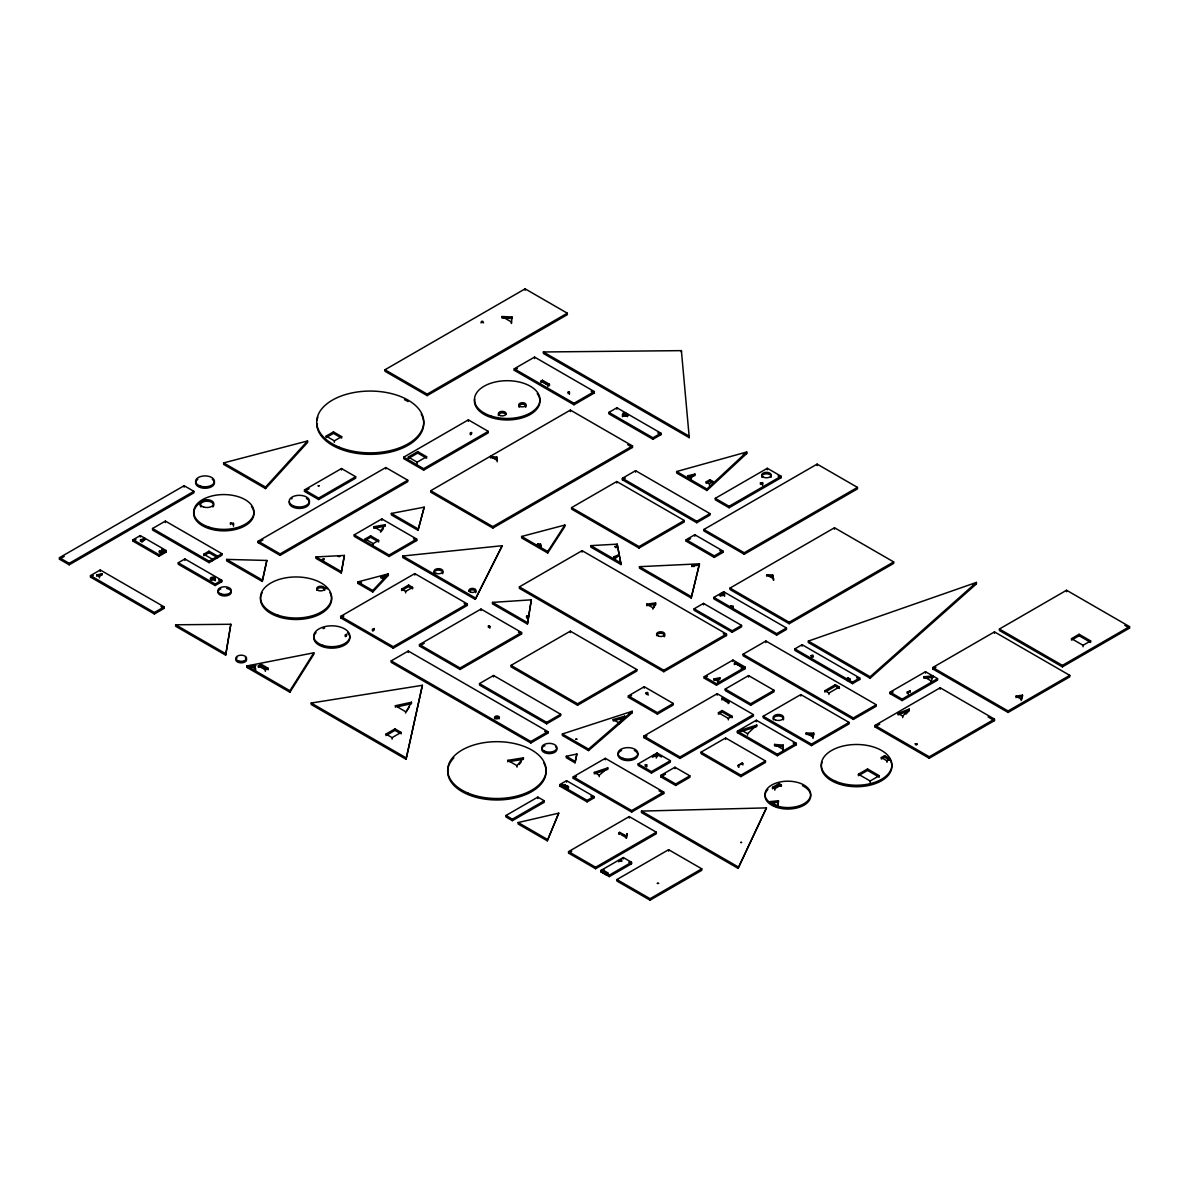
<?xml version="1.0" encoding="UTF-8"?>
<svg xmlns="http://www.w3.org/2000/svg" width="1189" height="1189" viewBox="0 0 1189 1189"><rect width="100%" height="100%" fill="white"/><g stroke="black" fill="none" stroke-linecap="round" stroke-linejoin="round"><path stroke-width="1.5" d="M733.123 607.46L733.123 606.301L730.611 606.018L730.611 607.49L733.123 608.931L733.123 607.46L730.611 606.018M783.15 750.854L783.209 745.117L774.574 744.433L774.574 745.904L783.209 746.588L783.165 749.427M512.013 316.958L511.419 323.453L511.419 321.981L501.981 316.527L501.981 317.998L512.013 318.444L512.013 316.958L501.981 316.527M777.68 807.405L778.468 800.747L770.16 801.594L770.16 803.065L777.68 807.405L778.468 800.747M527.455 624.047L531.32 599.836L492.499 602.392L492.499 603.878L527.455 624.047L531.32 599.836M225.672 655.139L230.829 624.27L175.66 624.79L175.66 626.261L225.672 655.139L230.829 624.27M812.964 738.503L813.677 733.093L806.112 733.063L806.112 734.534M813.202 737.195L813.677 733.093M341.243 572.994L344.394 555.441L315.992 556.942L315.992 558.414L341.243 572.994L344.394 555.441M406.058 759.281L422.392 685.295L311.206 703.041L311.206 704.512L406.058 759.281L422.392 685.295M262.249 581.436L266.841 560.45L226.653 559.41L226.653 560.881L262.249 581.436L266.841 560.45M691.195 598.022L699.459 563.824L639.459 566.677L639.459 568.149L691.195 598.022L699.459 563.824M575.015 762.803L576.888 754.019L566.291 756.278L566.291 757.75L575.015 762.803L576.888 754.019M418.023 530.309L424.205 507.168L391.359 513.44L391.359 514.911L418.023 530.309L424.205 507.168M1021.143 700.544L1022.525 695.149L1016.06 696.13L1016.06 697.616M1021.604 699.236L1022.525 695.149M930.972 682.308L932.934 675.991L923.838 676.719L923.838 678.191L932.934 677.462L932.934 675.991M547.282 840.816L558.741 813.157L518.181 822.55L518.181 824.022L547.282 840.816L558.741 813.157M318.221 485.707L319.172 485.707M319.157 485.855L318.236 485.855M480.891 322.828C487.148 320.718 477.161 320.748 483.566 322.828M738.087 868.356L766.474 807.881L641.495 811.106L641.495 812.577L738.087 868.356L766.474 807.881M475.228 599.36L502.234 545.706L402.699 556.006L402.699 557.478L475.228 599.36L502.234 545.706M652.791 609.14L655.615 602.927L646.712 604.161L646.712 605.632L655.615 604.398L655.615 602.927M653.727 607.549L655.615 604.398M289.923 692.236L289.923 690.764L313.822 652.791L246.94 665.944L246.94 667.415L289.923 692.236L313.822 654.277L313.822 652.791M717.725 682.575L719.85 677.775L713.98 678.934L713.98 680.405L719.85 679.246L719.85 677.775M405.434 713.028L411.424 702.253L395.402 705.746L395.402 707.232M406.43 711.468L409.432 706.816M547.728 553.004L547.728 551.533L564.849 525.048L521.629 536.462L521.629 537.933L547.728 553.004L564.849 526.519L564.849 525.048M648.406 694.971L646.236 694.108M656.224 758.077L657.918 754.316L653.564 755.074L653.564 756.546L657.918 755.788L657.918 754.316M380.673 532.241L380.673 530.77L385.236 524.691L373.688 526.742L373.688 528.213L385.236 526.162L385.236 524.691M381.595 531.037L383.408 528.6M516.992 767.143L516.992 765.671L523.398 757.839L507.792 760.366L507.792 761.837M519.117 764.527L521.258 761.926M265.548 488.575L265.548 487.104L307.579 440.956L307.579 442.427L265.548 488.575L223.636 464.379L223.636 462.907L307.579 440.956M99.4 577.913L99.4 576.442L101.957 573.648L101.957 575.119L98.568 576.011M902.719 717.636L902.719 716.164L909.228 709.09L909.228 710.561L905.973 714.099M161.02 553.673L162.67 550.418L162.67 551.889M372.766 592.003L372.766 590.532L388.327 573.871L388.327 575.342L372.766 592.003L357.83 583.383L357.83 581.911L388.327 573.871M618.666 722.704L624.76 716.179L624.76 717.651L618.666 724.175L618.666 722.704L613.197 719.538L613.197 721.01L623.11 718.126M691.285 479.33L691.285 477.859L694.985 474.114L694.985 475.585L687.718 477.265L687.718 475.793L694.985 474.114M747.599 735.159L747.599 733.687L756.754 725.082L756.754 726.568L741.312 731.532L741.312 730.061L756.754 725.082M811.21 656.952L813.425 656.952M619.276 861.401C625.8 860.494 616.511 858.577 620.524 861.148M740.777 842.317L741.55 842.317M741.52 842.585L740.792 842.585M706.935 490.492L706.935 489.021L746.751 451.998L746.751 453.47L706.935 490.492L676.645 472.999L676.645 471.528L746.751 451.998M345.642 636.65L346.564 634.361L346.564 635.833M615.545 559.202L615.545 557.73L618.77 554.862L618.77 556.333M870.125 678.22L870.125 676.749L976.407 582.432L976.407 583.903L870.125 678.22L808.357 642.565L808.357 641.094L976.407 582.432M908.233 694.034L908.233 692.563L910.194 690.854L910.194 692.325M470.681 434.758L471.543 432.543L471.543 434.015M588.54 750.571L588.54 749.1L632.191 711.275L632.191 712.746L588.54 750.571L562.367 735.456L562.367 733.985L632.191 711.275M599.241 776.714L599.241 775.243L607.787 767.886L607.787 769.357L594.322 773.876L594.322 772.404L607.787 767.886M626.662 835.644L627.227 833.682L627.227 835.154M141.907 540.698L144.701 538.335L144.701 539.806L141.907 542.169L141.907 540.698L140.51 539.88L140.51 541.352L144.701 539.806M373.004 631.002L374.149 628.565L374.149 630.051M322.932 560.822L323.78 558.652L323.78 560.123M382.858 577.795L386.707 574.673L386.707 576.145L382.858 579.266L382.858 577.795L381.015 576.724L381.015 578.196L386.707 576.145M527.217 616.586L528.54 615.545L527.217 618.072L526.593 616.229L526.593 617.7L528.54 617.017M691.775 566.573C698.002 564.909 687.866 564.894 694.004 566.573M59.45 557.7L184.132 485.707L193.896 491.339L193.896 492.826L69.215 564.805L59.45 559.172L59.45 557.7L69.215 563.333L193.896 491.339M384.968 369.764L525.122 288.838L567.316 313.197L567.316 314.669L427.163 395.595L384.968 371.236L384.968 369.764L427.163 394.124L567.316 313.197M59.45 559.172L64.251 556.407M133.094 539.732L140.287 535.585L166.237 550.566L166.237 552.053L159.058 556.199L133.094 541.203L133.094 539.732L159.058 554.713L166.237 550.566M152.534 528.511L165.405 521.079L221.957 553.732L221.957 555.204L209.071 562.635L152.534 529.997L152.534 528.511L209.071 561.163L221.957 553.732M133.094 541.203L135.977 539.553M326.143 437.582L326.143 436.11L333.44 431.889L341.659 436.631L341.659 438.102L333.44 433.361L327.599 436.735M90.483 575.61L100.248 569.977L164.156 606.88L164.156 608.352L154.392 613.985L90.483 577.081L90.483 575.61L154.392 612.513L164.156 606.88M90.483 577.081L93.277 575.476M326.143 436.11L334.362 440.851L341.659 436.631M178.276 562.783L184.904 558.949L221.763 580.232L221.763 581.703L215.135 585.538L178.276 564.255L178.276 562.783L215.135 584.052L221.763 580.232M304.488 489.913L341.511 468.54L355.66 476.715L355.66 478.186L318.637 499.558L304.488 491.384L304.488 489.913L318.637 498.087L355.66 476.715M514.257 368.798L534.574 357.072L594.307 391.553L594.307 393.024L573.99 404.765L514.257 370.269L514.257 368.798L573.99 403.279L594.307 391.553M304.488 491.384L309.11 488.709M514.257 370.269L517.378 368.471M203.75 554.208L208.996 551.191L217.661 556.199L217.661 557.671L208.996 552.662L203.75 555.694L203.75 554.208L212.43 559.216L212.43 560.703M258.147 541.218L385.801 467.53L407.738 480.193L407.738 481.664L280.099 555.367L258.147 542.689L258.147 541.218L280.099 553.896L407.738 480.193M403.725 457.171L468.347 419.866L488.263 431.369L488.263 432.841L423.656 470.145L403.725 458.642L403.725 457.171L423.656 468.674L488.263 431.369M258.147 542.689L262.932 539.925M408.303 457.052L417.725 451.612L426.598 456.725L426.598 458.196L417.725 453.083L408.303 458.523L408.303 457.052L417.176 462.179L426.598 456.725M540.965 381.119L542.481 380.242L549.452 384.27L549.452 385.741L542.481 381.714L540.965 382.59L540.965 381.119L547.936 385.147L549.452 384.27M354.218 534.872L381.832 518.924L416.715 539.063L416.715 540.534L389.1 556.482L354.218 536.343L354.218 534.872L389.1 555.01L416.715 539.063M430.715 490.715L570.378 410.086L632.503 445.949L632.503 447.436L492.841 528.065L430.715 492.187L430.715 490.715L492.841 526.593L632.503 445.949M365.142 538.989L370.626 535.823L378.637 540.445L378.637 541.916L370.626 537.294L365.142 540.46L365.142 538.989L373.138 543.611L378.637 540.445M608.917 412.39L616.913 407.768L660.95 433.197L660.95 434.669L652.954 439.276L608.917 413.861L608.917 412.39L652.954 437.805L660.95 433.197M340.678 616.378L414.783 573.588L467.336 603.923L467.336 605.394L393.217 648.183L340.678 617.849L340.678 616.378L393.217 646.712L467.336 603.923M340.678 617.849L343.829 616.036M258.355 665.855L261.149 664.235L268.179 668.292L268.179 669.764L261.149 665.706L258.355 667.326L258.355 665.855L265.37 669.897L268.179 668.292M401.644 589.09L408.615 585.062L412.613 587.381L412.613 588.852L408.615 586.534L401.644 590.561L401.644 589.09L405.657 591.394L412.613 587.381M571.567 507.629L616.779 481.53L684.255 520.485L684.255 521.956L639.028 548.055L571.567 509.1L571.567 507.629L639.028 546.583L684.255 520.485M622.382 478.29L635.58 470.681L709.982 513.633L709.982 515.105L696.784 522.729L622.382 479.762L622.382 478.29L696.784 521.258L709.982 513.633M622.382 479.762L625.31 478.082M391.211 660.876L408.273 651.037L547.906 731.651L547.906 733.123L530.859 742.976L391.211 662.347L391.211 660.876L530.859 741.49L547.906 731.651M419.479 644.557L480.98 609.05L521.585 632.503L521.585 633.975L460.084 669.481L419.479 646.028L419.479 644.557L460.084 668.01L521.585 632.503M519.385 586.876L582.105 550.67L726.509 634.049L726.509 635.521L663.789 671.726L519.385 588.362L519.385 586.876L663.789 670.254L726.509 634.049M419.479 646.028L424.205 643.308M706.177 481.857L709.878 479.717L713.103 481.56L713.103 483.046L709.878 481.188L706.177 483.329L706.177 481.857L709.387 483.7L713.103 481.56M715.288 498.34L767.321 468.288L781.114 476.254L781.114 477.725L729.08 507.762L715.288 499.811L715.288 498.34L729.08 506.291L781.114 476.254M686.172 539.702L694.792 534.738L722.882 550.953L722.882 552.424L714.277 557.403L686.172 541.173L686.172 539.702L714.277 555.917L722.882 550.953M703.903 529.477L817.125 464.111L857.462 487.401L857.462 488.872L744.24 554.237L703.903 530.948L703.903 529.477L744.24 552.766L857.462 487.401M686.172 541.173L690.482 538.691M399.578 733.019L394.986 730.358L385.979 735.56L385.979 734.089L394.986 728.887L401.109 732.424L401.109 733.91M479.509 683.586L493.539 675.486L560.688 714.262L560.688 715.733L546.658 723.833L479.509 685.057L479.509 683.586L546.658 722.362L560.688 714.262M511.032 665.379L570.319 631.151L636.843 669.556L636.843 671.027L577.557 705.255L511.032 666.851L511.032 665.379L577.557 703.784L636.843 669.556M385.979 734.089L392.102 737.626L401.109 732.424M694.108 608.813L703.487 603.388L741.564 625.384L741.564 626.856L732.186 632.266L694.108 610.284L694.108 608.813L732.186 630.794L741.564 625.384M713.876 597.398L723.67 591.736L786.464 627.985L786.464 629.457L776.67 635.119L713.876 598.87L713.876 597.398L776.67 633.648L786.464 627.985M730.016 588.079L834.5 527.753L893.682 561.921L893.682 563.393L789.199 623.72L730.016 589.551L730.016 588.079L789.199 622.248L893.682 561.921M719.479 595.63L723.67 593.207L723.67 591.736M628.372 695.877L644.245 686.722L673.256 703.472L673.256 704.943L657.398 714.113L628.372 697.349L628.372 695.877L657.398 712.642L673.256 703.472M628.372 697.349L631.537 695.52M704.215 676.66L732.959 660.058L745.25 667.148L745.25 668.619L716.491 685.221L704.215 678.131L704.215 676.66L716.491 683.749L745.25 667.148M743.021 654.247L765.924 641.02L876.263 704.735L876.263 706.207L853.36 719.419L743.021 655.719L743.021 654.247L853.36 717.948L876.263 704.735M704.215 678.131L707.41 676.288M734.326 664.666L734.817 662.897L741.936 667.014L741.936 668.486M734.326 663.18L741.936 667.014M505.979 815.491L537.844 797.091L544.25 800.791L544.25 802.263L512.37 820.663L505.979 816.977L505.979 815.491L512.37 819.191L544.25 800.791M559.766 784.606L566.544 780.697L593.906 796.496L593.906 797.968L587.128 801.876L559.766 786.078L559.766 784.606L587.128 800.405L593.906 796.496M573.232 776.833L605.29 758.329L663.744 792.067L663.744 793.539L631.686 812.042L573.232 778.305L573.232 776.833L631.686 810.571L663.744 792.067M643.814 736.08L717.205 693.707L753.395 714.604L753.395 716.09L680.004 758.463L643.814 737.566L643.814 736.08L680.004 756.992L753.395 714.604M725.231 689.07L748.58 675.59L774.024 690.289L774.024 691.76L750.675 705.24L725.231 690.556L725.231 689.07L750.675 703.769L774.024 690.289M794.832 648.897L802.099 644.706L859.751 677.983L859.751 679.454L852.483 683.66L794.832 650.368L794.832 648.897L852.483 682.189L859.751 677.983M559.766 786.078L562.471 784.517M573.232 778.305L576.442 776.447M643.814 737.566L646.994 735.723M567.212 787.371L564.106 786.286L564.106 784.814L568.461 786.628L568.461 788.099M564.106 784.814L568.461 786.628M721.872 699.964L722.674 698.017L728.976 701.659L728.976 703.13M721.872 698.493L728.158 702.134L728.976 701.659M718.424 712.701L722.199 710.532L732.127 716.254L732.127 717.725L722.199 712.003L718.424 714.188L718.424 712.701L728.337 718.438L732.127 716.254M638.136 763.933L657.056 752.994L670.373 760.692L670.373 762.164L651.453 773.088L638.136 765.404L638.136 763.933L651.453 771.616L670.373 760.692M652.33 757.2L655.481 755.387M660.802 775.391L674.951 767.232L689.858 775.837L689.858 777.309L675.709 785.468L660.802 776.863L660.802 775.391L675.709 783.997L689.858 775.837M701.064 752.147L725.632 737.968L765.478 760.96L765.478 762.446L740.896 776.625L701.064 753.633L701.064 752.147L740.896 775.154L765.478 760.96M737.388 731.176L756.338 720.237L796.318 743.318L796.318 744.79L777.368 755.728L737.388 732.647L737.388 731.176L777.368 754.257L796.318 743.318M763.219 716.268L800.806 694.569L849.05 722.422L849.05 723.893L811.463 745.592L763.219 717.74L763.219 716.268L811.463 744.121L849.05 722.422M660.802 776.863L665.513 774.143M737.388 732.647L742.129 729.912M824.913 692.176L824.913 690.705L835.347 684.686L839.36 687.004L839.36 688.476L835.347 686.157L826.4 691.314M847.029 678.562L848.114 677.923L850.016 679.023L848.931 681.134L847.029 680.034L847.029 678.562L848.931 679.662L850.016 679.023M847.029 680.034L848.114 677.923M824.913 690.705L828.941 693.024L839.36 687.004M568.55 851.621L629.263 816.575L656.343 832.211L656.343 833.682L595.63 868.728L568.55 853.093L568.55 851.621L595.63 867.257L656.343 832.211M568.55 853.093L571.746 851.25M619.662 832.33L619.053 834.158L619.662 832.33L626.692 836.387L626.692 837.859L621.074 834.619M738.131 766.816L738.131 765.344L742.204 762.996L742.976 764.913M738.131 765.344L742.976 763.442M619.053 832.686L626.692 836.387M890.056 692.161L925.503 671.696L937.571 678.651L937.571 680.123L902.124 700.589L890.056 693.633L890.056 692.161L902.124 699.117L937.571 678.651M932.771 667.505L994.465 631.879L1069.773 675.367L1069.773 676.838L1008.079 712.449L932.771 668.976L932.771 667.505L1008.079 710.977L1069.773 675.367M999.414 629.026L1066.563 590.249L1129.55 626.618L1129.55 628.089L1062.401 666.866L999.414 630.497L999.414 629.026L1062.401 665.394L1129.55 626.618M890.056 693.633L893.147 691.849M932.771 668.976L935.936 667.148M601.039 870.378L623.304 857.537L631.552 862.293L631.552 863.764L609.288 876.62L601.039 871.849L601.039 870.378L609.288 875.149L631.552 862.293M602.555 869.813L601.366 871.983L606.568 874.985L607.757 874.301L607.757 872.83L602.555 869.813L602.555 871.284L607.757 874.301M601.039 871.849L604.22 870.021M618.533 861.757L621.713 859.929M601.366 871.983L602.555 871.284M607.757 872.83L606.568 874.985M874.97 725.439L940.187 687.777L994.48 719.122L994.48 720.608L929.263 758.255L874.97 726.91L874.97 725.439L929.263 756.784L994.48 719.122M874.97 726.91L879.741 724.146M772.523 787.341L779.063 783.566L781.366 784.889L781.366 786.375L779.063 785.037L772.523 788.812L772.523 787.341L774.827 788.664L781.366 784.889M616.913 879.548L668.619 849.689L701.778 868.832L701.778 870.303L650.071 900.162L616.913 881.019L616.913 879.548L650.071 898.691L701.778 868.832M1071.512 638.642L1079.092 634.257L1090.64 640.93L1090.64 642.402L1079.092 635.729L1071.512 640.113L1071.512 638.642L1083.06 645.315L1090.64 640.93M881.317 757.556L884.586 755.669L890.234 758.924L890.234 760.395L884.586 757.14L881.317 759.028L881.317 757.556L886.964 760.811L890.234 758.924M858.428 774.217L867.554 768.956L879.28 775.733L879.28 777.205L867.554 770.427L858.428 775.689L858.428 774.217L870.155 780.995L879.28 775.733M345.182 636.383L345.182 634.911L346.564 634.361M617.136 556.972L613.896 558.25L613.896 556.779L618.77 554.862M907.252 693.469L907.252 691.998L910.194 690.854M470.235 434.52L470.235 433.034L471.543 432.543M909.228 710.561L897.992 714.901L897.992 713.43L909.228 709.09M626.38 835.481L627.227 833.682M372.439 630.675L372.439 629.204L374.149 628.565M140.51 539.88L144.701 538.335M322.531 560.584L322.531 559.112L323.78 558.652M381.015 576.724L386.707 574.673M615.352 547.52L616.615 547.52M526.593 616.229L528.54 615.545M972.914 585.122L976.407 583.903M628.699 713.876L632.191 712.746M613.197 719.538L624.76 716.179M743.244 454.451L746.751 453.47M357.83 583.383L361.426 582.432M381.149 577.245L388.327 575.342M96.859 576.457L96.859 574.971L101.957 573.648M159.326 552.707L159.326 551.22L162.67 550.418M397.171 706.831L411.424 703.725L411.424 702.253M915.842 744.909L916.704 744.909M246.94 667.415L255.977 665.647M509.516 761.554L523.398 759.31L523.398 757.839M1017.68 697.363L1022.525 696.62M770.16 803.065L778.468 802.218M760.455 482.808L762.55 482.615L762.55 484.012L760.455 482.808L760.455 484.28L762.55 484.101M568.164 393.574L568.164 392.102L569.323 391.998L569.427 394.302M590.829 545.632L617.195 544.146L621.059 564.567L590.829 547.103L590.829 545.632L621.059 563.096M692.191 565.652L699.459 565.31M543.388 351.974L681.386 350.636L689.263 437.671L543.388 353.46L543.388 351.974L689.263 436.2L689.263 437.671M807.628 734.549L813.677 734.564M537.577 545.454L537.577 543.982L540.519 544.072L541.069 547.475M620.524 860.97L621.773 861.401M766.697 576.204L766.697 574.733L772.687 575L773.593 580.173L772.687 575M768.198 576.264L772.687 576.472M254.966 665.899L254.966 667.386L250.062 667.133L250.062 665.662L254.966 665.899L255.65 670.358M488.426 625.949L489.794 626.752L488.426 625.949L488.426 627.435M490.567 457.988L490.567 456.517L496.839 457.081L497.18 461.808M492.127 458.137L496.839 458.568L496.839 457.081M645.345 764.72L646.623 764.854L645.345 764.72L645.345 766.206L646.623 766.325M230.473 523.011L233.43 523.323L233.475 524.75L230.473 523.011L230.473 524.483M730.611 607.49L733.123 607.787L733.123 606.301M1124.824 625.369L1129.55 628.089M778.052 475.957L781.114 477.725M591.171 391.211L594.307 393.024M623.199 412.88L627.926 415.6M657.799 432.855L660.95 434.669M568.164 392.102L569.427 392.816M687.718 475.793L691.285 477.859M676.645 471.528L706.935 489.021M627.733 444.671L632.503 447.436M1016.06 696.13L1021.143 699.073M766.697 574.733L773.593 578.701M719.761 550.626L722.882 552.424M923.838 676.719L930.972 680.836M988.104 716.908L994.48 720.608M907.252 691.998L908.233 692.563M490.567 456.517L497.18 460.336M808.357 641.094L870.125 676.749M856.556 677.611L859.751 679.454M897.992 713.43L902.719 716.164M639.459 566.677L691.195 596.551M613.896 556.779L615.545 557.73M723.298 633.663L726.509 635.521M646.712 604.161L652.791 607.668M537.577 543.982L541.069 546.004M521.629 536.462L547.728 551.533M740.643 665.959L745.25 668.619M713.98 678.934L717.725 681.104M806.112 733.063L812.964 737.031M721.931 697.913L728.218 701.54M724.25 700.41L727.4 702.223M793.122 742.947L796.318 744.79M391.359 513.44L418.023 528.837M774.574 744.433L783.15 749.382M413.549 538.706L416.715 540.534M741.312 730.061L747.599 733.687M373.688 526.742L380.673 530.77M492.499 602.392L527.455 622.575M402.699 556.006L475.228 597.889M518.463 632.162L521.585 633.975M223.636 462.907L265.548 487.104M464.141 603.551L467.336 605.394M770.16 801.594L777.68 805.934M315.992 556.942L341.243 571.523M661.5 757.036L657.056 754.465L657.056 752.994M357.83 581.911L372.766 590.532M653.564 755.074L656.224 756.605M562.367 733.985L588.54 749.1M659.003 790.804L663.744 793.539M544.696 731.28L547.906 733.123M226.653 559.41L262.249 579.95M594.322 772.404L599.241 775.243M566.291 756.278L575.015 761.317M641.495 811.106L738.087 866.87M218.553 579.86L221.763 581.703M590.874 796.214L593.906 797.968M161.659 549.407L166.237 552.053M159.326 551.22L161.02 552.201M507.792 760.366L516.992 765.671M395.402 705.746L405.434 711.557M628.803 862.188L631.552 863.764M160.961 606.509L164.156 608.352M96.859 574.971L99.4 576.442M250.062 665.662L255.65 668.887M175.66 624.79L225.672 653.668M246.94 665.944L289.923 690.764M311.206 703.041L406.058 757.809M518.181 822.55L547.282 839.345M621.059 564.567L617.195 544.146M1083.06 645.315L1083.06 646.786M1079.092 634.257L1079.092 635.729M1066.563 590.249L1066.563 591.721M1062.401 665.394L1062.401 666.866M1008.079 710.977L1008.079 712.449M994.465 631.879L994.465 633.351M940.187 687.777L940.187 689.248M929.263 756.784L929.263 758.255M925.503 671.696L925.503 673.167M902.124 699.117L902.124 700.589M886.964 760.811L886.964 762.283M884.586 755.669L884.586 757.14M870.155 780.995L870.155 782.466M867.554 768.956L867.554 770.427M853.36 717.948L853.36 719.419M852.483 682.189L852.483 683.66M848.931 679.662L848.931 681.134M835.347 684.686L835.347 686.157M834.5 527.753L834.5 529.224M828.941 693.024L828.941 694.495M817.125 464.111L817.125 465.583M811.463 744.121L811.463 745.592M802.099 644.706L802.099 646.177M800.806 694.569L800.806 696.041M789.199 622.248L789.199 623.72M783.209 745.117L783.209 746.588M779.063 783.566L779.063 785.037M777.368 754.257L777.368 755.728M776.67 633.648L776.67 635.119M774.827 788.664L774.827 790.15M767.321 468.288L767.321 469.774M765.924 641.02L765.924 642.506M762.55 482.615L762.55 485.484M756.338 720.237L756.338 721.708M750.675 703.769L750.675 705.24M748.58 675.59L748.58 677.076M744.24 552.766L744.24 554.237M742.204 762.996L742.204 764.468M741.446 667.297L741.446 668.768M740.896 775.154L740.896 776.625M738.904 765.79L738.904 767.262M734.817 662.897L734.817 664.369M732.959 660.058L732.959 661.53M732.186 630.794L732.186 632.266M729.08 506.291L729.08 507.762M728.337 718.438L728.337 719.91M728.158 702.134L728.158 703.606M725.632 737.968L725.632 739.439M722.674 698.017L722.674 699.504M722.199 710.532L722.199 712.003M717.205 693.707L717.205 695.179M716.491 683.749L716.491 685.221M714.277 555.917L714.277 557.403M709.878 479.717L709.878 481.188M709.387 483.7L709.387 485.186M703.487 603.388L703.487 604.874M696.784 521.258L696.784 522.729M694.792 534.738L694.792 536.209M681.386 350.636L681.386 352.122M680.004 756.992L680.004 758.463M675.709 783.997L675.709 785.468M674.951 767.232L674.951 768.703M668.619 849.689L668.619 851.161M663.789 670.254L663.789 671.726M657.398 712.642L657.398 714.113M652.954 437.805L652.954 439.276M651.453 771.616L651.453 773.088M650.071 898.691L650.071 900.162M646.623 764.854L646.667 766.964M644.245 686.722L644.245 688.193M639.028 546.583L639.028 548.055M635.58 470.681L635.58 472.152M631.686 810.571L631.686 812.042M629.263 816.575L629.263 818.047M626.083 836.729L626.083 838.215M623.304 857.537L623.304 859.008M616.913 407.768L616.913 409.239M616.779 481.53L616.779 483.002M609.288 875.149L609.288 876.62M605.29 758.329L605.29 759.801M595.63 867.257L595.63 868.728M587.128 800.405L587.128 801.876M582.105 550.67L582.105 552.142M577.557 703.784L577.557 705.255M573.99 403.279L573.99 404.765M570.378 410.086L570.378 411.557M570.319 631.151L570.319 632.622M569.323 391.998L569.323 393.47M567.852 786.969L567.852 788.441M566.544 780.697L566.544 782.169M564.716 784.472L564.716 785.944M547.936 385.147L547.936 386.618M546.658 722.362L546.658 723.833M542.481 380.242L542.481 381.714M540.519 544.072L540.519 545.543M537.844 797.091L537.844 798.577M534.574 357.072L534.574 358.543M530.859 741.49L530.859 742.976M525.122 288.838L525.122 290.309M512.37 819.191L512.37 820.663M493.539 675.486L493.539 676.957M492.841 526.593L492.841 528.065M489.675 626.053L489.794 628.223M480.98 609.05L480.98 610.522M468.347 419.866L468.347 421.337M460.084 668.01L460.084 669.481M427.163 394.124L427.163 395.595M423.656 468.674L423.656 470.145M417.725 451.612L417.725 453.083M417.176 462.179L417.176 463.651M414.783 573.588L414.783 575.06M408.615 585.062L408.615 586.534M408.273 651.037L408.273 652.508M405.657 591.394L405.657 592.865M394.986 728.887L394.986 730.358M393.217 646.712L393.217 648.183M392.102 737.626L392.102 739.097M389.1 555.01L389.1 556.482M385.801 467.53L385.801 469.001M381.832 518.924L381.832 520.41M373.138 543.611L373.138 545.082M370.626 535.823L370.626 537.294M341.511 468.54L341.511 470.012M334.362 440.851L334.362 442.323M333.44 431.889L333.44 433.361M318.637 498.087L318.637 499.558M280.099 553.896L280.099 555.367M265.37 669.897L265.37 671.369M261.149 664.235L261.149 665.706M233.43 523.323L233.475 526.222M215.135 584.052L215.135 585.538M208.996 551.191L208.996 552.662M209.071 561.163L209.071 562.635M184.904 558.949L184.904 560.42M184.132 485.707L184.132 487.178M165.405 521.079L165.405 522.551M159.058 554.713L159.058 556.199M154.392 612.513L154.392 613.985M140.287 535.585L140.287 537.056M100.248 569.977L100.248 571.463M69.215 563.333L69.215 564.805M622.516 416.7A2.601 1.501 0 0 1 624.998 414.738A2.601 1.501 0 0 1 627.48 416.7M212.266 479.33A9.423 5.44 0 0 1 211.493 486.777A9.423 5.44 0 0 1 198.563 486.777A9.423 5.44 0 0 1 197.79 479.33M306.48 498.488A10.121 5.841 0 0 1 302.214 508.223A10.121 5.841 0 0 1 289.417 501.431M291.558 498.875A10.121 5.841 0 0 1 292.167 498.488M555.575 746.737A7.61 4.399 0 0 1 553.613 752.845A7.61 4.399 0 0 1 543.016 751.716A7.61 4.399 0 0 1 544.978 745.607M245.32 657.755A5.351 3.091 0 0 1 244.889 661.991A5.351 3.091 0 0 1 237.532 661.991A5.351 3.091 0 0 1 237.101 657.755M761.941 477.369A4.771 2.75 0 0 1 766.474 473.787A4.771 2.75 0 0 1 771.022 477.369M634.317 750.422A9.943 5.737 0 0 1 635.194 758.775A9.943 5.737 0 0 1 620.703 758.775A9.943 5.737 0 0 1 621.579 750.422M347.604 632.667A18.073 10.433 0 0 1 331.805 648.154A18.073 10.433 0 0 1 316.006 632.667M323.036 628.609A18.073 10.433 0 0 1 324.627 628.149M537.25 393.559A32.727 18.89 0 0 1 512.177 419.732A32.727 18.89 0 0 1 474.664 399.118M498.414 415.57A3.894 2.259 0 0 1 501.238 412.94A3.894 2.259 0 0 1 505.949 414.426M518.865 406.043A3.597 2.066 0 0 1 523.517 404.275A3.597 2.066 0 0 1 525.568 407.262M519.296 407.262A3.597 2.066 0 0 1 519.013 406.891M226.653 588.406A6.718 3.879 0 0 1 230.413 594.069A6.718 3.879 0 0 1 220.039 594.946A6.718 3.879 0 0 1 220.797 588.912M720.697 596.298A2.081 1.204 0 0 1 722.6 594.634A2.081 1.204 0 0 1 724.502 596.298M210.468 579.638A2.527 1.457 0 0 1 213.886 578.746A2.527 1.457 0 0 1 215.09 580.797M888.971 758.24A35.298 20.376 0 0 1 860.137 786.613A35.298 20.376 0 0 1 822.03 762.164M421.233 414.069A53.52 30.899 0 0 1 378.444 453.975A53.52 30.899 0 0 1 316.72 423.433M317.002 420.252A53.52 30.899 0 0 1 317.849 417.101M404.528 399.712A53.52 30.899 0 0 1 408.08 401.585M773.4 719.865A5.217 3.017 0 0 1 778.379 715.927A5.217 3.017 0 0 1 783.358 719.865M494.565 718.721A2.423 1.397 0 0 1 496.972 717.472A2.423 1.397 0 0 1 499.395 718.721M656.581 635.61A4.087 2.363 0 0 1 661.693 633.321A4.087 2.363 0 0 1 664.25 636.754M802.501 785.721A22.844 13.183 0 0 1 806.291 803.645A22.844 13.183 0 0 1 775.54 806.959A22.844 13.183 0 0 1 767.886 789.451M434.416 573.707A4.459 2.571 0 0 1 438.488 570.111A4.459 2.571 0 0 1 442.576 573.707M469.001 591.468A3.508 2.021 0 0 1 473.49 589.967A3.508 2.021 0 0 1 475.659 592.687M329.947 592.731A35.566 20.525 0 0 1 296.061 619.499A35.566 20.525 0 0 1 262.175 592.731M325.355 587.336A35.566 20.525 0 0 1 327.153 589.001M316.735 590.264A4.043 2.333 0 0 1 320.748 587.693A4.043 2.333 0 0 1 324.775 590.264M251.474 506.529A30.141 17.404 0 0 1 238.38 528.674A30.141 17.404 0 0 1 198.935 523.264A30.141 17.404 0 0 1 204.508 500.079M201.03 506.99A6.777 3.909 0 0 1 206.96 501.178A6.777 3.909 0 0 1 212.876 506.99M543.789 762.952A49.195 28.402 0 0 1 492.038 799.825A49.195 28.402 0 0 1 453.886 757.779M338.003 556.393L339.905 556.452L338.018 556.333M359.851 582.669L361.07 582.744L359.881 582.61M359.851 584.141L361.07 584.215L359.881 584.081M575.848 739.201L577.066 739.276L575.877 739.127M614.862 546.524L617.106 546.583L614.862 546.524M645.85 693.113C648.6 695.981 648.882 690.527 645.85 693.113M657.383 883.353L658.557 883.382L657.383 883.353M811.061 655.763C813.856 658.438 813.9 653.266 811.061 655.763M915.203 743.942L917.343 744.076L915.248 743.824M623.467 415.987A2.601 1.501 0 0 0 627.584 414.931A2.601 1.501 0 0 0 623.943 413.4A2.601 1.501 0 0 0 623.467 415.987M200.317 486.063A9.423 5.44 0 0 0 214.466 481.352A9.423 5.44 0 0 0 200.317 476.626A9.423 5.44 0 0 0 200.317 486.063M293.386 505.875A10.121 5.841 0 0 0 309.393 501.758A10.121 5.841 0 0 0 295.199 495.813A10.121 5.841 0 0 0 293.386 505.875M544.83 751.314A7.61 4.399 0 0 0 556.868 748.208A7.61 4.399 0 0 0 546.197 743.734A7.61 4.399 0 0 0 544.83 751.314M238.528 660.935A5.351 3.091 0 0 0 246.569 658.26A5.351 3.091 0 0 0 238.528 655.585A5.351 3.091 0 0 0 238.528 660.935M763.68 477.294A4.771 2.75 0 0 0 771.215 475.347A4.771 2.75 0 0 0 764.527 472.553A4.771 2.75 0 0 0 763.68 477.294M622.977 758.344A9.943 5.737 0 0 0 637.899 753.365A9.943 5.737 0 0 0 622.977 748.386A9.943 5.737 0 0 0 622.977 758.344M322.769 645.285A18.073 10.433 0 0 0 349.878 636.249A18.073 10.433 0 0 0 322.769 627.212A18.073 10.433 0 0 0 322.769 645.285M490.849 415.957A32.727 18.89 0 0 0 539.94 399.593A32.727 18.89 0 0 0 490.849 383.23A32.727 18.89 0 0 0 490.849 415.957M500.272 415.585A3.894 2.259 0 0 0 506.128 413.638A3.894 2.259 0 0 0 500.272 411.691A3.894 2.259 0 0 0 500.272 415.585M520.633 406.579A3.597 2.066 0 0 0 526.028 404.78A3.597 2.066 0 0 0 520.633 402.982A3.597 2.066 0 0 0 520.633 406.579M220.664 593.772A6.718 3.879 0 0 0 231.29 591.037A6.718 3.879 0 0 0 221.867 587.084A6.718 3.879 0 0 0 220.664 593.772M721.574 595.392A2.081 1.204 0 0 0 724.681 594.351A2.081 1.204 0 0 0 721.574 593.311A2.081 1.204 0 0 0 721.574 595.392M211.612 579.875A2.527 1.457 0 0 0 215.402 578.612A2.527 1.457 0 0 0 211.612 577.349A2.527 1.457 0 0 0 211.612 579.875M835.867 781.366A35.298 20.376 0 0 0 891.691 766.964A35.298 20.376 0 0 0 842.184 746.261A35.298 20.376 0 0 0 835.867 781.366M338.835 446.99A53.52 30.899 0 0 0 423.462 425.157A53.52 30.899 0 0 0 348.407 393.752A53.52 30.899 0 0 0 338.835 446.99M775.317 719.91A5.217 3.017 0 0 0 783.581 717.784A5.217 3.017 0 0 0 776.254 714.723A5.217 3.017 0 0 0 775.317 719.91M495.768 718.617A2.423 1.397 0 0 0 499.41 717.398A2.423 1.397 0 0 0 495.768 716.179A2.423 1.397 0 0 0 495.768 718.617M658.632 636.189A4.087 2.363 0 0 0 664.77 634.138A4.087 2.363 0 0 0 658.632 632.087A4.087 2.363 0 0 0 658.632 636.189M776.432 805.8A22.844 13.183 0 0 0 810.705 794.371A22.844 13.183 0 0 0 776.432 782.957A22.844 13.183 0 0 0 776.432 805.8M436.274 573.44A4.459 2.571 0 0 0 442.947 571.21A4.459 2.571 0 0 0 436.274 568.981A4.459 2.571 0 0 0 436.274 573.44M470.681 592.167A3.508 2.021 0 0 0 475.942 590.413A3.508 2.021 0 0 0 470.681 588.659A3.508 2.021 0 0 0 470.681 592.167M278.271 615.278A35.566 20.525 0 0 0 331.612 597.487A35.566 20.525 0 0 0 278.271 579.712A35.566 20.525 0 0 0 278.271 615.278M318.726 590.576A4.043 2.333 0 0 0 324.79 588.555A4.043 2.333 0 0 0 318.726 586.534A4.043 2.333 0 0 0 318.726 590.576M208.744 527.039A30.141 17.404 0 0 0 253.956 511.969A30.141 17.404 0 0 0 208.744 496.898A30.141 17.404 0 0 0 208.744 527.039M203.572 507.004A6.777 3.909 0 0 0 213.738 503.616A6.777 3.909 0 0 0 203.572 500.227A6.777 3.909 0 0 0 203.572 507.004M468.035 793.093A49.195 28.402 0 0 0 545.855 773.028A49.195 28.402 0 0 0 476.848 744.151A49.195 28.402 0 0 0 468.035 793.093"/></g></svg>
